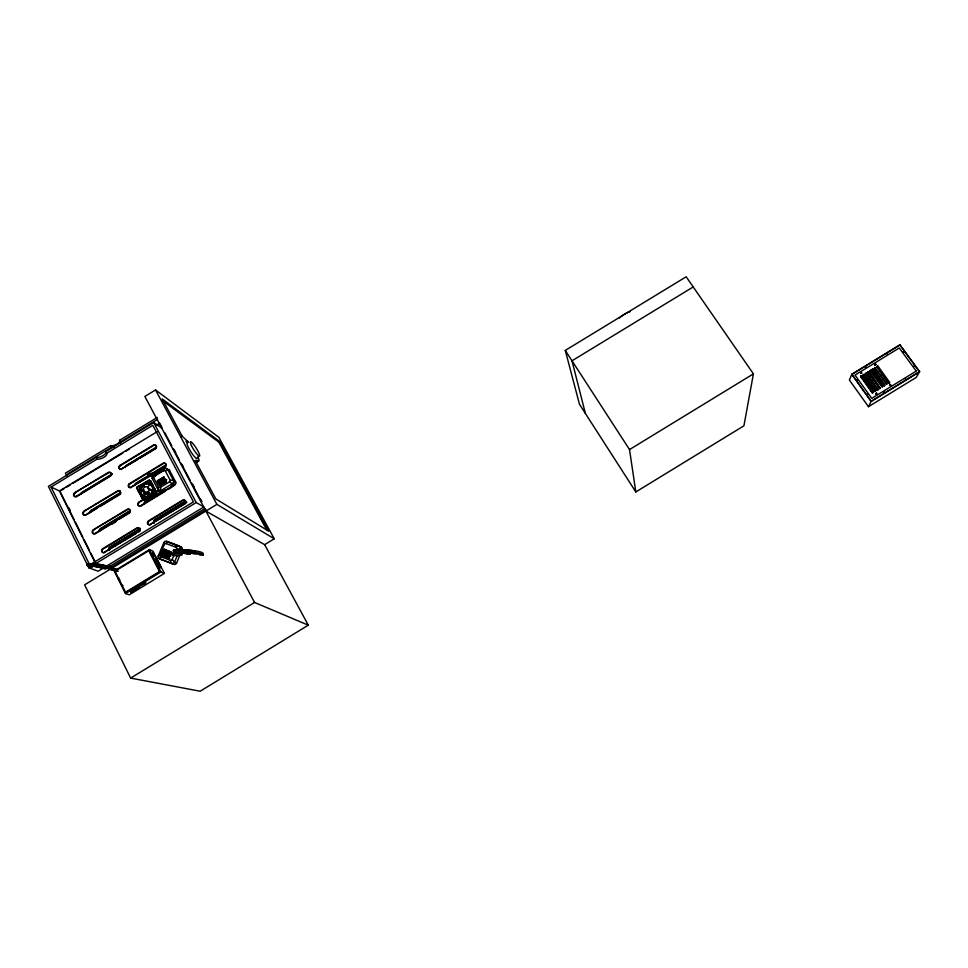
<?xml version="1.0" encoding="UTF-8"?>
<svg xmlns="http://www.w3.org/2000/svg" width="968" height="968" viewBox="0 0 968 968"><rect width="100%" height="100%" fill="white"/><g stroke="black" fill="none" stroke-linecap="round" stroke-linejoin="round"><path stroke-width="1.45" d="M164.427 573.395L160.918 571.979L125.513 593.529L114.212 571.023L114.986 571.181L125.562 592.222L125.513 593.529L129.264 594.8L164.427 573.395L152.992 551.167L149.423 549.594L116.729 569.486M914.215 365.601L914.143 366.206M903.882 351.493L903.386 351.457M889.556 385.155L890.536 384.49L890.79 385.409M876.669 393.153L875.919 394.254L876.367 393.02M876.899 393.577L876.246 394.315M865.949 366.872L865.646 367.453M867.788 394.399L867.195 394.678M160.422 491.345A2.105 1.924 -51.1 0 0 162.975 491.768L174.724 484.629A2.105 1.924 -50.5 0 0 175.595 481.822L169.582 470.472L167.561 469.226A2.105 1.924 -49.8 0 0 164.862 468.597L163.447 470.775L154.602 476.147A1.585 1.44 -50.4 0 0 153.948 478.252L158.437 486.831L158.207 489.965L160.289 491.127M882.659 386.595L870.958 370.32L870.087 370.49M872.507 369.002L873.281 368.893L884.752 385.7M888.709 382.965L889.652 382.191L889.326 382.917M886.627 384.441L874.612 367.84M873.257 392.294L861.653 376.007L873.305 392.197L872.374 392.972L860.83 376.08M876.863 366.654L877.565 365.94M877.928 389.68L866.312 373.164L865.259 373.89L865.586 373.152M877.649 390.068L877.988 389.451M863.746 374.495L875.641 390.757L875.314 391.495L862.936 375.306L863.371 374.519M880.081 388.555L868.635 371.736L867.582 372.462L868.393 371.651M872.458 368.965L872.241 369.619L873.051 368.796M166.302 543.641L166.617 541.33L181.173 547.017A2.19 2.009 -54.9 0 1 182.214 549.739L180.157 548.771L176.466 549.243A1.658 1.512 -54.9 0 0 175.68 547.186L166.302 543.641A1.646 1.512 -54.7 0 0 164.233 544.621L159.986 554.64L158.207 555.959A2.202 2.009 -55.5 0 0 159.248 558.693L173.853 564.368A2.202 2.021 -55.8 0 0 176.599 563.061L179.963 555.063M158.619 483.564C179.987 475.433 150.875 481.87 160.7 484.629M155.207 491.78L149.35 480.346M753.419 373.866L743.92 425.811L635.819 491.95L579.457 404.225L565.276 350.416L686.179 276.775L753.419 373.866L629.527 449.575L635.819 491.95M142.09 485.609L140.892 484.944L136.924 487.473L138.727 491.804L138.63 491.163A7.95 7.224 -51.3 0 1 138.63 490.171M140.941 489.046L140.844 490.026A7.26 6.595 -51.3 0 0 140.868 492.748M103.044 566.97A16.517 0.835 14 0 1 106.674 567.756L107.145 566.171L105.851 565.687A19.808 1.016 14 0 0 94.441 563.981M102.717 567.163A13.213 0.665 14 0 1 107.956 568.24L108.416 566.655A13.201 0.678 14 0 0 105.524 566.038M104.665 566.582L104.205 568.143L103.515 567.841L109.239 568.724L109.699 567.139L108.416 566.655M205.107 508.418L105.234 569.148L102.354 567.913L102.814 566.316L97.369 565.13A26.426 1.331 14 0 0 87.543 563.969M102.814 566.316L104.096 566.8L103.624 568.385A23.123 1.137 14 0 0 92.008 567.054L88.874 566.316A26.426 1.307 14 0 1 96.897 566.728L102.354 567.913M95.058 565.288A19.82 0.992 14 0 1 105.391 567.284L105.851 565.687M92.008 567.054L92.468 565.494M905.709 379.408L905.637 378.657M903.446 352.098L903.313 351.481M904.064 351.541L903.858 352.086M887.257 354.143L886.857 353.598L887.547 353.78M874.757 364.186L874.866 365.009M875.967 364.585L875.06 364.984M856.753 380.146L857.418 380.424M145.89 492.18L144.196 496.257L145.781 492.155M155.4 475.24L155.497 474.998A7.526 1.597 -6.8 0 1 148.757 474.005L147.668 474.151A8.591 1.827 -6.8 0 0 153.368 475.373L155.461 475.748L153.428 475.881A8.591 1.827 -6.8 0 1 147.729 474.659L147.705 474.102M155.594 474.756L155.642 474.005A5.372 1.137 -6.8 0 1 150.827 473.304L149.81 473.909A6.449 1.367 -6.8 0 0 155.594 474.756L155.642 474.005M155.8 474.272L155.836 473.521A3.219 0.678 -6.8 0 1 152.944 473.098L151.94 473.703A4.295 0.907 -6.8 0 0 155.8 474.272L155.896 474.03A3.219 0.69 -6.8 0 1 154.335 474.09M155.461 475.748L155.497 474.998M155.836 473.521L155.739 473.763A4.295 0.907 -6.8 0 1 151.879 473.207M177.338 555.463L174.506 562.154A2.202 2.021 -55.7 0 1 171.759 563.461L159.248 558.693L160.761 556.697A1.658 1.512 -55.4 0 1 159.986 554.64M160.761 556.697L170.15 560.266A1.658 1.525 -55.6 0 0 172.219 559.286L173.816 555.523M158.207 555.959L163.882 542.625A2.19 2.009 -54.5 0 1 166.617 541.33L168.722 542.322A2.19 1.996 -54.6 0 0 166.907 542.54M899.841 344.995L851.779 374.41L849.384 380.049L868.477 406.693L916.188 377.459L919.6 371.651L899.901 344.874L851.828 374.301L871.152 401.405L919.539 371.76L899.901 344.874M118.29 579.13L118.846 577.836M872.313 392.802L860.661 376.625M152.424 493.486A7.95 7.224 -51.3 0 1 151.831 494.346L151.383 494.854L152.557 495.495L156.61 492.772L154.698 488.634L153.537 487.981L153.622 488.61A7.95 7.224 -51.3 0 1 153.271 491.611M155.098 491.841L154.057 491.817L155.17 491.986M877.976 389.33L866.312 373.164M879.367 388.676L880.263 388.011L868.635 371.736M869.966 370.925L882.138 387.188M882.647 386.474L870.958 370.32M884.982 385.046L873.281 368.893M887.269 383.848L874.939 367.525M876.887 366.775L888.588 382.904L876.887 366.775L877.928 366.049L889.592 382.299M874.588 391.483L862.984 375.197M868.477 406.693L871.2 401.296L919.6 371.651M865.307 373.781L876.972 389.947M867.643 372.353L879.803 388.616M143.409 484.242L143.421 484.218A7.175 6.933 26.5 0 1 150.33 484.786L150.33 484.786M872.289 369.51L883.978 385.651M147.559 488.223L149.592 484.327A7.284 6.8 2.7 0 1 153.464 489.881L149.992 490.026L153.464 489.881M145.442 582.252L141.957 584.019M877.94 389.693L876.923 390.056M870.05 370.478L870.91 370.429M883.675 392.064L883.663 392.706M905.249 378.972L905.443 379.48M860.975 373.43L861.98 373.261L861.302 372.499M154.396 491.768L154.432 492.24M136.96 487.497L137.637 487.775L136.899 487.69M150.076 481.556L150.476 482.112M143.542 490.679L141.171 491.199A7.272 4.041 -39 0 0 142.248 495.229L145.115 491.792M152.557 495.495L153.005 494.987A7.925 7.212 -51.3 0 0 154.795 489.264L154.698 488.634M147.729 474.659L148.806 474.514A7.526 1.597 -6.8 0 0 155.558 475.506M165.044 555.402L161.825 554.168L169.061 556.842L161.934 554.434M135.944 587.649L136.682 587.068M163.447 470.775A1.585 1.44 -49.9 0 1 165.468 471.259L167.561 469.226L173.574 480.624L175.595 481.822M890.572 385.639L890.487 384.599M883.893 392.052L883.905 392.693M874.794 364.162L875.931 364.537M148.503 480.43L148.757 481.132L149.193 480.164M143.203 497.31A7.925 7.212 -51.3 0 1 142.417 496.79L141.957 496.378L143.917 500.093L145.018 499.936M154.977 492.228L142.974 499.524L136.597 488.09L136.936 487.025L149.362 480.225M138.17 587.165C130.571 591.327 145.914 584.805 135.883 588.084M874.878 367.465L874.564 368.191M166.024 553.03L170.295 554.531M130.632 678.096L254.584 602.483L308.308 625.171L200.17 691.225L130.632 678.096L84.627 584.829L216.905 504.376L274.259 538.789L264.627 544.657L205.906 511.068M136.44 533.308L104.459 552.256A2.142 1.924 -55.2 0 1 101.773 551.578A2.142 1.924 -55.2 0 1 102.681 548.735L136.706 528.056A2.13 1.936 -53.8 0 1 139.392 528.722A2.13 1.936 -53.8 0 1 138.497 531.553L138.968 531.771A2.13 1.936 -53.8 0 0 139.961 530.488M184.743 503.953L150.318 524.378A2.13 1.936 -53.3 0 1 147.62 523.712A2.13 1.936 -53.3 0 1 148.503 520.881L182.48 500.238A2.117 1.936 -51.6 0 1 185.178 500.879A2.117 1.936 -51.6 0 1 184.307 503.711L184.743 503.953A2.117 1.936 -51.6 0 0 185.505 503.166M104.955 552.45A2.13 1.924 -55.2 0 1 102.281 551.784A2.13 1.924 -55.2 0 1 103.189 548.929L137.166 528.274A2.13 1.936 -53.8 0 1 139.852 528.939M150.766 524.596A2.117 1.936 -53.3 0 1 148.08 523.942A2.117 1.936 -53.3 0 1 148.963 521.099L182.904 500.48A2.117 1.936 -51.6 0 1 185.311 500.71M109.045 550.296A2.093 1.9 -55.1 0 1 109.65 547.089L140.469 528.346M154.432 523.24A2.081 1.9 -53.2 0 1 154.626 519.743L185.408 501.037M109.529 550.49A2.093 1.888 -55.1 0 1 110.134 547.283L139.646 529.351M154.033 522.272A2.081 1.9 -53.2 0 1 155.074 519.961L185.82 501.279M104.459 552.256L140.191 530.694M150.318 524.378L186.848 502.344M89.746 564.913L193.443 501.872L152.811 425.315L106.613 453.339A5.602 2.105 -25.6 0 1 103.951 457.271A5.602 2.105 -25.6 0 1 97.32 458.965L51.05 487.025L89.08 563.57M161.85 428.11L153.694 422.532L105.73 451.62A5.602 2.105 -25.6 0 1 103.068 455.553A5.602 2.105 -25.6 0 1 96.449 457.247L48.4 486.384L88.826 567.817L92.662 565.494M95.215 563.933L196.202 502.537L203.837 506.954L105.911 566.51M103.334 568.071L98.179 571.217L88.826 567.817M206.002 509.7L111.913 566.921L109.396 565.977M114.986 571.181L149.169 550.526L160.071 571.761L126.167 592.404M118.931 580.425L119.863 579.856M155.667 558.112L161.027 567.72L156.38 558.234M122.633 585.386L121.702 585.955L122.839 585.458M125.562 592.222L159.478 571.568L160.918 571.979L149.423 549.594L148.745 550.647L159.478 571.568M142.223 583.789L144.704 582.288M132.822 591.702L130.16 591.484L132.084 592.15L132.543 591.145M131.648 590.577L134.31 590.795L133.572 591.254L131.37 590.032M133.136 589.669L135.798 589.899L135.048 590.347L132.858 589.125L135.048 590.347M144.038 581.478L144.341 582.071C149.677 583.184 136.536 586.741 144.752 582.821M130.656 592.005L135.714 588.919M138.666 587.165L142.236 584.575L141.812 583.885M131.793 591.69L135.665 589.343M693.221 286.939L572.003 360.798L585.374 413.445M274.259 538.789L218.901 437.367L155.558 389.959L144.861 396.444L254.584 602.483M157.3 417.426L119.56 440.319A5.276 2.009 -25.8 0 1 117.007 444.07A5.276 2.009 -25.8 0 1 110.8 445.631L65.437 473.134L66.792 475.82M67.941 473.739L111.635 447.24A5.276 1.996 -25.9 0 0 114.345 447.168M120.286 443.562A5.276 1.996 -25.9 0 0 120.395 441.928L157.602 419.362M155.872 425.521L159.696 423.197L161.825 427.19M157.239 431.619L59.411 490.957L95.058 562.456M63.791 488.864L59.931 491.199L51.05 487.025M66.368 487.303L70.228 484.956M72.794 483.395L122.96 452.976M125.525 451.415L129.385 449.079M74.633 492.857L108.186 472.493A2.093 1.888 -50.8 0 1 110.836 473.134A2.093 1.888 -50.8 0 1 109.941 475.905L76.351 496.281A2.105 1.875 -52.2 0 1 73.725 495.64A2.105 1.875 -52.2 0 1 74.633 492.857L108.682 472.759A2.093 1.888 -50.8 0 1 111.32 473.388A2.093 1.888 -50.8 0 1 110.425 476.159L78.154 495.749M119.838 465.426L153.355 445.099A2.081 1.888 -48.6 0 1 156.017 445.716A2.081 1.888 -48.6 0 1 155.146 448.474L121.593 468.827A2.093 1.888 -50.3 0 1 118.955 468.197A2.093 1.888 -50.3 0 1 119.838 465.426L120.31 465.693A2.093 1.888 -50.3 0 0 121.581 469.311M120.31 465.693L153.803 445.377A2.081 1.888 -48.6 0 1 156.453 445.994M80.925 493.995A2.057 1.851 -52.2 0 1 82.002 492.252L112.421 473.788M125.356 467.568A2.057 1.851 -50.2 0 1 126.397 465.318L156.768 446.877M81.748 493.244A2.057 1.851 -52.2 0 1 82.51 492.494L111.635 474.816M126.433 465.911A2.045 1.851 -50.2 0 1 126.856 465.572L155.945 447.93M137.541 459.703L121.593 468.827M140.118 458.142L155.582 448.753A2.081 1.888 -48.6 0 0 156.344 448.002M181.113 436.895L182.19 436.241L187.55 441.251L186.485 441.892M186.001 441.444L187.078 440.803L188.482 442.134M83.901 511.31L117.612 490.849A2.105 1.9 -51.7 0 1 120.262 491.49A2.105 1.9 -51.7 0 1 119.367 494.285L85.632 514.77A2.117 1.9 -53.2 0 1 82.994 514.117A2.117 1.9 -53.2 0 1 83.901 511.31L118.084 491.091A2.105 1.9 -51.8 0 1 120.455 491.333M129.313 483.746L162.975 463.309A2.093 1.912 -49.5 0 1 165.649 463.938A2.093 1.912 -49.5 0 1 164.778 466.721L131.079 487.17A2.105 1.9 -51.2 0 1 128.417 486.529A2.105 1.9 -51.2 0 1 129.313 483.746L129.773 484A2.093 1.9 -51.2 0 0 131.067 487.642M129.773 484L163.411 463.575A2.093 1.9 -49.5 0 1 166.085 464.204M90.085 512.641A2.069 1.863 -53.1 0 1 91.137 510.366L120.407 492.591M134.685 485.561A2.057 1.875 -51.1 0 1 135.714 483.298L166.23 464.773M90.544 512.35A2.069 1.863 -53.1 0 1 91.633 510.584L120.879 492.833M135.109 485.295A2.057 1.863 -51.1 0 1 136.173 483.54L165.383 465.802M87.386 514.238L97.381 508.176M99.873 506.663L119.85 494.527M151.504 475.312L131.079 487.17M153.997 473.8L156.489 472.287M158.982 470.775L165.213 466.987A2.093 1.9 -49.5 0 0 165.976 466.213M154.287 475.022L164.862 468.597M157.869 473.098L159.962 471.815M147.378 480.999L144.934 482.488L145.563 482.342A7.95 7.224 -51.3 0 1 146.555 482.233M142.49 485.682L145.006 484.145M162.285 400.437L218.913 442.219L219.857 441.65L268.705 531.202L215.816 498.907L195.137 460.381L198.258 461.191A12.402 2.166 57.8 0 0 197.908 456.775M195.1 461.3L197.194 461.845L198.258 461.191M158.437 486.831A1.585 1.452 -50.9 0 0 160.47 487.315L169.327 481.931A1.585 1.452 -50.4 0 0 169.981 479.813L165.468 471.259M93.243 529.932L127.11 509.362A2.117 1.912 -52.8 0 1 129.785 510.015A2.117 1.912 -52.8 0 1 128.889 512.834L94.997 533.428A2.13 1.912 -54.2 0 1 92.335 532.763A2.13 1.912 -54.2 0 1 93.243 529.932L127.582 509.604A2.117 1.912 -52.8 0 1 130.257 510.245M174.676 481.604A2.105 1.924 -50.5 0 1 174.494 485.125L140.65 505.683A2.117 1.924 -52.2 0 1 137.976 505.042A2.117 1.924 -52.2 0 1 138.86 502.223L143.869 499.185M147.632 496.899L150.137 495.374M155.146 492.337L158.897 490.05M144.825 500.19L148.503 497.951L147.317 497.322L142.599 499.44M151.383 494.854L155.437 492.131L153.537 487.981M138.86 502.223L144.329 499.428M156.84 491.817L159.345 490.304M99.305 530.936A2.081 1.875 -54.1 0 1 100.345 528.637L129.76 510.777M144.099 503.723A2.069 1.888 -52.1 0 1 145.127 501.436L161.729 491.357M99.789 531.142A2.081 1.875 -54.1 0 1 100.841 528.855L130.22 511.007M144.547 503.953A2.069 1.888 -52.1 0 1 145.575 501.678L164.717 490.05M171.094 486.178L173.647 484.617M95.009 533.852A2.117 1.912 -54.2 0 0 95.505 533.634L116.825 520.687M119.33 519.163L129.361 513.064A2.117 1.912 -52.8 0 0 130.135 512.29M141.11 505.925L164.911 491.466M168.674 489.191L174.494 485.125M112.106 524.099L115.87 521.812M142.889 582.7L143.821 582.228M860.879 376.116L861.605 376.116M149.786 480.927L150.814 481.06L152.654 484.714L151.032 483.637A7.95 7.224 -51.3 0 0 148.479 482.427M150.064 481.084L150.802 481.169M144.776 499.234C143.748 500.02 144.74 499.077 144.837 500.045M151.734 493.886A7.115 5.53 60.5 0 0 152.109 489.869L152.024 489.905A7.115 5.53 60.5 0 1 150.875 495.156A7.115 5.53 60.5 0 0 151.383 494.551M175.68 547.186L179.116 546.037A2.202 2.021 -54.8 0 1 180.157 548.771M163.991 549.594C186.098 557.75 150.488 543.834 169.787 552.002M162.624 552.825C185.082 561.44 153.585 548.469 164.681 553.732M169.279 553.212L166.29 552.317L170.465 554.132M861.169 375.911L860.612 376.733M889.265 382.868L888.588 382.904M884.413 385.869L884.038 385.821M155.533 473.074L154.614 473.546L157.421 472.953M147.317 497.322L146.688 497.467A7.95 7.224 -51.3 0 1 145.696 497.564M148.503 497.951L147.874 498.096A7.925 7.212 -51.3 0 1 144.958 498.012M141.171 491.199L143.615 490.764M875.29 363.859L875.011 365.105L875.871 364.125M143.312 498.508C143.615 499.548 142.127 498.629 143.579 498.605M162.975 491.768L160.906 490.607A2.117 1.924 -51 0 1 158.207 489.965L152.23 478.531L153.948 478.252M889.652 385.204L890.475 385.603M883.724 392.597L884.365 392.209M149.81 473.909L150.875 473.812A5.372 1.137 -6.8 0 0 155.691 474.514M151.94 473.703L153.005 473.606A3.219 0.69 -6.8 0 0 153.041 473.788M173.345 550.356L173.865 550.32A26.342 4.55 -1.7 0 1 201.731 552.389L203.256 553.406L203.28 554.991L200.098 555.16A23.063 3.957 -1.7 0 0 173.853 552.522L173.345 550.356L173.841 550.913M173.345 551.978L173.877 551.929A26.354 4.513 -1.7 0 1 201.755 553.974L203.28 554.991M163.653 550.393C185.735 558.5 150.149 544.645 169.448 552.813M163.302 551.203C185.336 559.661 154.686 546.993 165.371 552.123M190.333 554.107L187.078 554.277A9.874 1.706 -1.7 0 0 175.837 553.151L175.341 552.595A13.177 2.275 -1.7 0 1 190.333 554.107L190.321 552.51M196.831 553.756L193.588 553.926A16.468 2.844 -1.7 0 0 187.163 552.232M167.573 557.229L164.572 556.382L167.403 557.641M148.37 490.062L152.109 489.869M861.508 372.402L860.818 373.418M883.857 392.79L884.316 392.113M139.731 489.602A7.308 5.433 -3 0 1 144.159 485.391L144.172 485.464A7.308 5.433 -3 0 0 139.743 489.687L144.317 489.965M114.551 571.701L115.845 571.87M154.299 488.634A7.26 6.595 -51.3 0 0 150.56 484.133L148.891 483.673A7.26 6.595 -51.3 0 0 145.321 484.327M105.766 566.328L109.699 567.139M169.981 479.813L173.574 480.624A2.117 1.924 -50.4 0 1 172.703 483.443L160.906 490.607L160.47 487.315M169.957 551.603L167.077 550.974M169.618 552.413L166.738 551.784M162.963 552.014L170.09 554.422L162.854 551.736L165.02 552.934M161.596 555.245C184.719 564.368 149.653 549.352 164.693 556.6M114.163 569.002L118.253 569.789L108.718 567.345L109.711 567.793M112.917 568.688L110.618 568.059M154.602 476.147L153.113 475.736A2.105 1.924 -50.4 0 0 152.23 478.531M874.709 391.544L875.592 390.866L863.819 374.64M872.422 392.863L873.305 392.197M136.21 588.617L134.237 587.491L134.552 588.024M105.391 567.284L106.674 567.756M107.956 568.24L109.239 568.724M171.578 543.29L167.875 541.826M174.603 544.427L170.864 542.951M170.114 542.842L181.173 547.017M166.048 553.394L170.126 554.93M165.879 553.793L169.957 555.342M165.709 554.192L169.787 555.741M169.618 556.14L163.483 553.684M162.273 553.635C184.38 561.767 146.64 547.174 169.448 556.539M166.556 555.91L169.279 556.951M160.494 567.502L161.208 567.611M160.301 567.611L155.848 558.004M173.853 564.368L171.759 563.461L170.15 560.266M176.599 563.061L174.506 562.154L172.219 559.286M161.765 554.846L164.862 556.201M162.104 554.035L165.201 555.402M162.793 552.413L164.85 553.333M169.327 481.931L174.724 484.629M163.132 551.615L165.189 552.522M163.483 550.804L166.569 552.183M85.632 514.77L86.14 515A2.105 1.9 -53.2 0 1 83.502 514.347A2.105 1.9 -53.2 0 1 84.41 511.54M163.822 549.993L166.907 551.385M164.161 549.183L167.246 550.574M177.64 545.504L178.354 545.843L173.889 544.089M76.351 496.281L76.859 496.524A2.093 1.875 -52.3 0 1 74.234 495.882A2.093 1.875 -52.3 0 1 75.141 493.099M145.757 493.438L145.89 493.511A3.303 3.001 -51.3 0 0 146.628 493.801M160.676 471.38L161.39 471.815M163.495 469.674L164.197 470.109M219.857 441.65L162.152 398.901L182.19 436.241M150.548 480.902L156.659 493.281L144.522 500.432L139.634 491.502M152.654 484.714L152.206 484.303A7.925 7.212 -51.3 0 0 148.709 482.935M195.451 551.337A19.747 3.424 -1.6 0 0 174.337 549.86L174.833 550.429M851.828 374.301L871.2 401.296M149.241 480.189L151.48 484.048M142.72 499.464L140.759 495.737L141.219 496.148A7.95 7.224 -51.3 0 0 142.853 497.092M148.757 493.16L150.451 495.628L148.673 493.196M565.276 350.416L629.527 449.575M223.499 449.358L230.009 461.3M231.449 463.95L235.793 471.912M237.245 474.562L241.577 482.524M243.028 485.174L247.372 493.135M248.812 495.798L253.156 503.747M254.608 506.409L258.94 514.371M260.392 517.021L264.736 524.983M218.913 442.219L267.011 530.476M264.627 544.657L308.308 625.171M155.558 389.959L216.905 504.376M174.313 449.963L175.728 452.613M182.093 464.543L183.496 467.193M192.68 484.436L194.096 487.086M200.449 499.016L201.864 501.666M164.657 432.514L171.747 445.825M173.163 448.486L179.552 460.466M180.968 463.127L190.188 480.43M191.603 483.092L201.525 501.726M153.694 422.532L196.202 502.537M143.421 484.218L144.813 486.88M119.56 440.319L120.395 441.928M110.8 445.631L111.635 447.24M105.73 451.62L106.613 453.339M157.046 560.799L159.805 566.159M158.232 563.594L159.611 566.268M152.569 553.273L153.561 555.208M96.449 457.247L97.32 458.965M145.309 581.986L145.623 582.518L142.114 584.466M68.873 507.764L70.216 510.463M60.609 492.555L74.052 519.514M75.395 522.212L82.788 537.034M84.131 539.733L89.516 550.514M90.859 553.212L95.566 562.65M147.148 491.841L148.431 495.338A7.127 4.09 -78 0 1 144.196 496.257M163.882 542.625L164.233 544.621M144.535 491.647L144.958 494.575M144.401 491.562L144.825 494.503M139.84 491.817L139.924 492.446M174.337 549.86L174.337 551.47M619.459 317.964A8.772 2.529 -33.8 0 1 629.999 311.781M150.076 488.864A3.279 2.977 -51.3 0 1 150.403 490.425M149.665 492.373A3.279 2.977 -51.3 0 1 144.547 492.228M148.467 488.961A2.408 2.251 2.7 0 1 148.745 489.481M142.175 495.156A7.272 4.041 -39 0 1 141.098 491.127M148.237 493.728A3.303 3.001 -51.3 0 1 147.015 493.861M154.432 489.518A7.26 6.595 -51.3 0 1 154.444 490.437M152.157 495.471A7.26 6.595 -51.3 0 1 148.987 497.395M143.821 496.886A7.26 6.595 -51.3 0 1 141.11 493.607M141.413 488.247A7.26 6.595 -51.3 0 1 144.498 484.762M139.828 490.824A7.925 7.212 -51.3 0 1 140.203 488.828M155.533 474.247A6.449 1.367 -6.8 0 1 149.762 473.4M166.907 469.831A2.093 1.912 -49.8 0 1 169.582 470.472M185.602 501.121A2.117 1.936 -51.6 0 1 185.735 502.67M93.981 533.888A2.117 1.912 -54.2 0 1 93.751 530.149M140.626 506.143A2.105 1.912 -52.2 0 1 139.332 502.465M120.613 493.765A2.105 1.9 -51.8 0 1 120.274 494.188M197.315 457.477A9.523 1.658 57.8 0 1 191.095 452.092A9.523 1.658 57.8 0 1 187.804 442.763M197.932 460.901A12.402 2.178 57.8 0 1 197.194 461.845M115.277 546.496A2.057 1.863 -55 0 1 116.245 545.262M159.659 519.163A2.045 1.863 -53 0 1 160.398 518.412M97.623 564.743A16.504 0.847 14 0 1 107.145 566.171M90.798 564.78A23.123 1.162 14 0 1 98.99 565.687M100.176 565.941A23.123 1.162 14 0 1 104.096 566.8M101.265 567.478A13.213 0.665 14 0 1 101.083 566.909M101.725 565.917A13.201 0.678 14 0 1 100.793 565.506M101.543 565.336A13.201 0.678 14 0 1 103.177 565.578M161.39 559.613A2.19 2.009 -55.5 0 1 160.567 558.996M192.85 552.232A19.759 3.412 -1.7 0 1 195.463 552.934M187.248 550.889A23.05 3.981 -1.7 0 1 191.144 551.191M182.214 553.176A4.937 0.859 -1.6 0 1 181.27 553.611M172.788 553.684A4.937 0.859 -1.6 0 1 175.329 552.486A4.937 0.859 -1.6 0 1 181.839 552.752M157.869 482.221L164.669 478.252L157.917 482.137M156.272 492.591L155.509 492.615L156.272 492.591M158.232 482.923L165.008 478.906L158.256 482.863M158.958 484.303L165.734 480.285L158.982 484.254M159.321 484.992L166.133 481.023L159.321 484.992M159.684 485.682L166.496 481.713L159.732 485.597M163.967 476.97L157.155 480.999L163.955 477.03M164.33 477.66L157.518 481.689L164.33 477.66M148.588 480.83L149.338 480.902L148.588 480.83M149.762 481.495L150.488 481.665L149.81 481.399M152.75 552.583L154.505 555.995L152.75 552.583M157.736 472.65L154.541 472.953L157.736 472.65M916.248 371.107L871.757 398.368L855.01 375.064L899.26 347.984L916.248 371.107M108.561 568.93L117.806 571.35L108.561 568.93M146.652 492.869A3.291 2.989 -51.3 0 0 148.334 487.509A3.291 2.989 -51.3 0 0 143.058 489.13A3.291 2.989 -51.3 0 0 146.652 492.869M147.269 496.463A7.284 6.619 -51.3 0 0 150.984 484.593A7.284 6.619 -51.3 0 0 139.319 488.187A7.284 6.619 -51.3 0 0 147.269 496.463M191.458 445.619A8.567 1.476 57.8 0 0 199.493 456.218A8.567 1.476 57.8 0 0 194.06 444.977A8.567 1.476 57.8 0 0 191.458 445.619M174.373 555.571A4.937 0.847 -1.7 0 0 182.226 554.761A4.937 0.847 -1.7 0 0 175.353 554.071A4.937 0.847 -1.7 0 0 174.373 555.571"/></g></svg>
